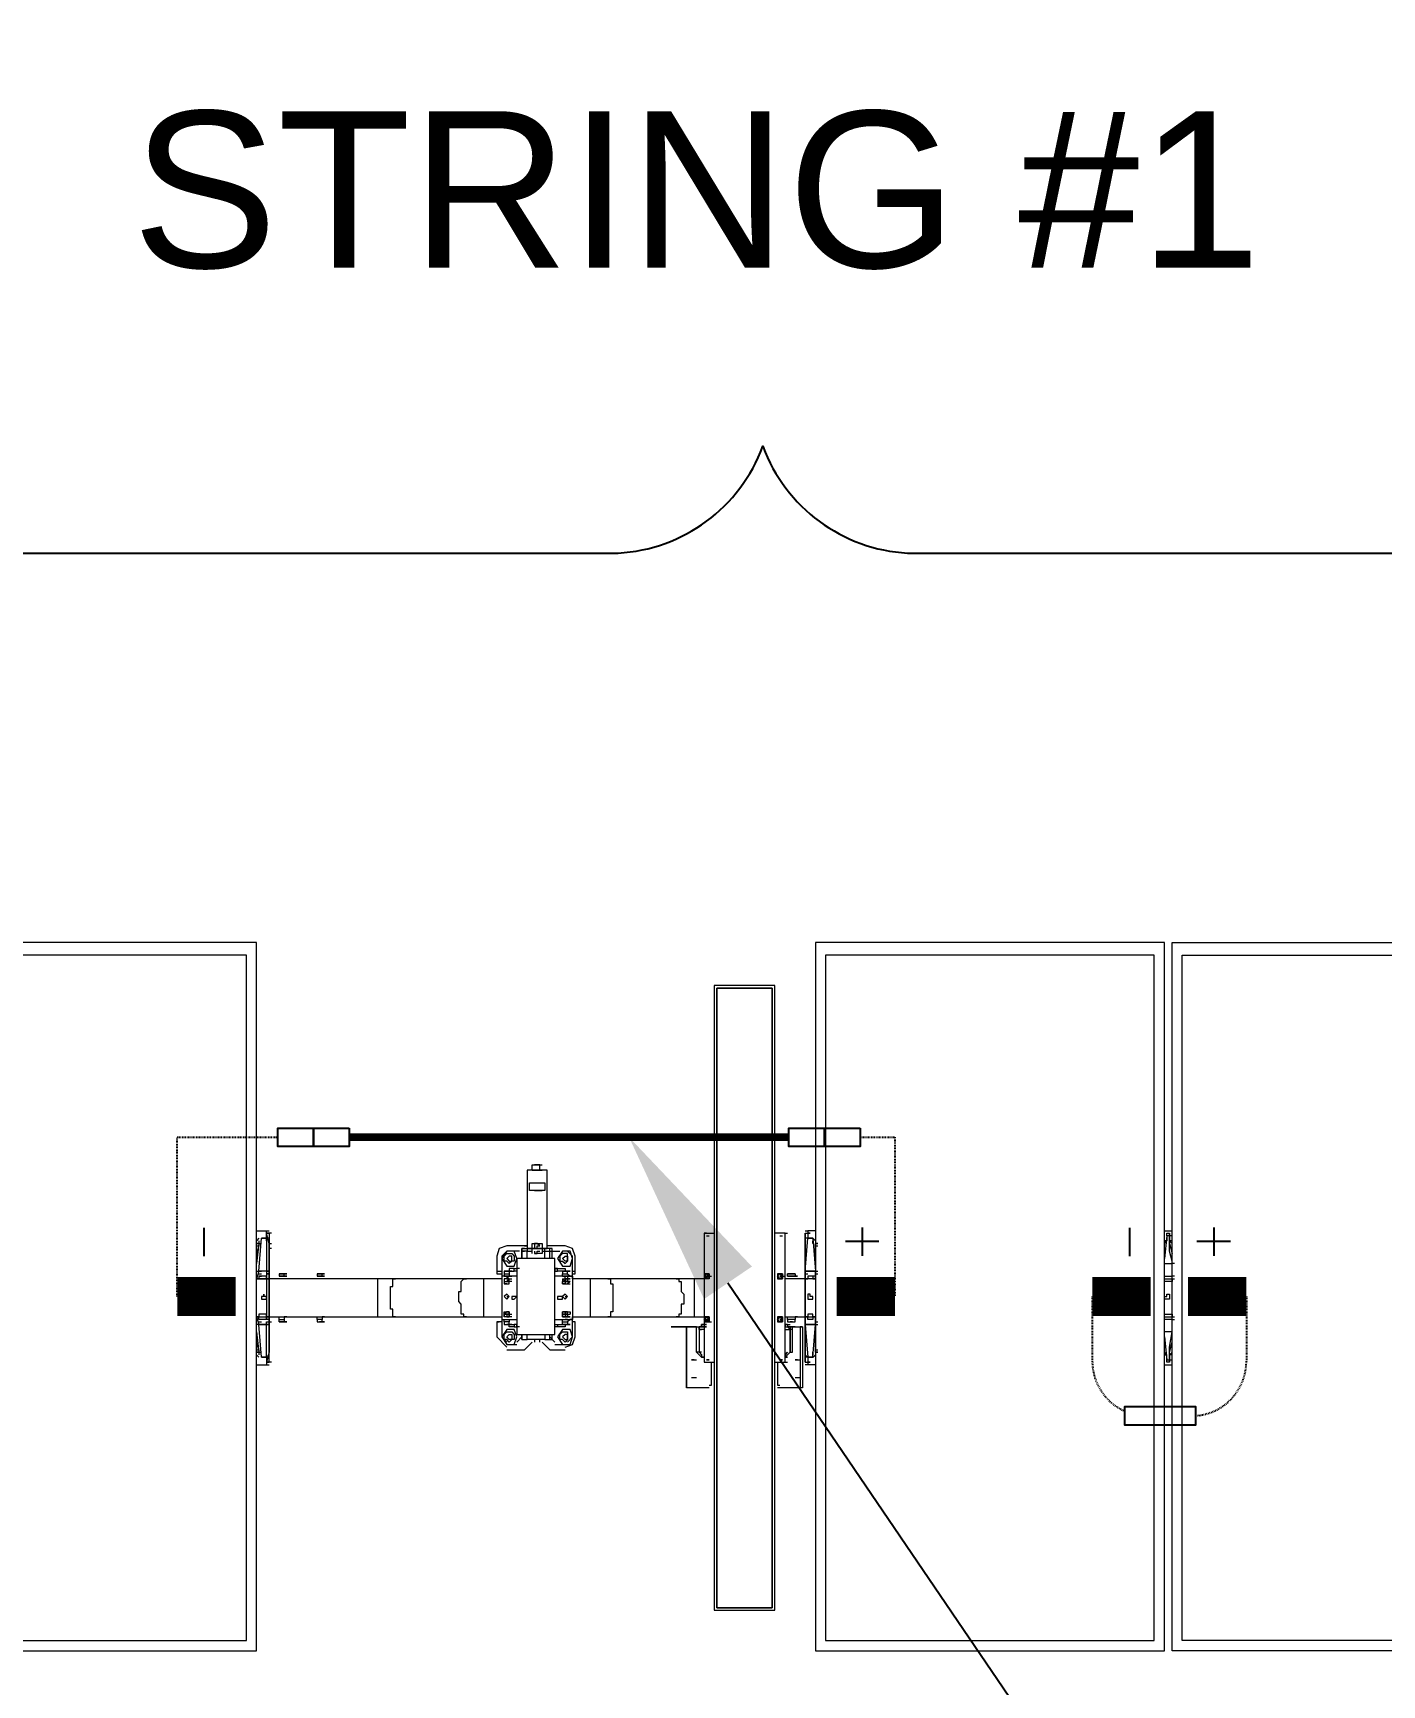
# Model space of a CAD drawing. Header units: feet. Extents: x -9903 to 12307, y -41 to 4121.
# Drawn here: x 1957.5 to 2129.9, y 1352.4 to 1563.6 of the extents above; entities that cross this region are included whole.
import ezdxf
from ezdxf import colors
from ezdxf.entities.mleader import LeaderData, LeaderLine
from ezdxf.math import Vec2, Vec3

# ---------------------------------------------------------------- set-up
doc = ezdxf.new("R2010")
doc.units = ezdxf.units.FT
doc.header["$MEASUREMENT"] = 0
doc.linetypes.add('HIDDEN', pattern=[0.375, 0.25, -0.125])
for name, color, linetype in [('E-HARN-COMP', 8, 'Continuous'), ('E-TRNK-CABL-NEG', 6, 'HIDDEN'), ('E-TRUNK-CABLE-POS', 6, 'HIDDEN'), ('G-ANNO-TEXT', 1, 'Continuous'), ('Polarity-Text', 7, 'Continuous')]:
    doc.layers.add(name, color=color, linetype=linetype)
doc.styles.add('NEI-A', font='arial.ttf')

# ---------------------------------------------------------------- blocks, each defined once
blk = doc.blocks.new('A$Cc93f9aa1')
at = {"lineweight": 5}
for points in [[(9.338, 0), (9.5679, 0), (9.5679, 0.4666), (9.338, 0.4666)], [(9.3446, 0.4583), (9.3446, 0.0067), (9.5613, 0.0067), (9.5613, 0.4583)], [(10.1663, 0), (10.1663, 0.4666), (9.9363, 0.4666), (9.9363, 0)], [(10.1596, 0.4583), (9.9429, 0.4583), (9.9429, 0.0067), (10.1596, 0.0067)], [(10.4012, 0), (10.1713, 0), (10.1713, 0.4666), (10.4012, 0.4666)], [(10.1779, 0.0067), (10.1779, 0.4583), (10.3946, 0.4583), (10.3946, 0.0067)], [(9.8696, 0.4383), (9.8696, 0.0267), (9.9096, 0.0267), (9.9096, 0.4383)], [(9.8713, 0.4366), (9.8713, 0.0283), (9.8713, 0.4366), (9.9079, 0.4366)], [(9.7529, 0.3167), (9.7513, 0.3167)], [(9.7563, 0.3167), (9.7546, 0.3167)], [(9.7563, 0.3167), (9.7546, 0.3167)], [(9.7579, 0.3033), (9.7563, 0.3033), (9.7546, 0.3033), (9.7563, 0.3033), (9.7546, 0.3033), (9.7563, 0.3033), (9.7479, 0.3033), (9.7479, 0.3083), (9.7563, 0.3083), (9.7579, 0.3083)], [(9.7563, 0.3033), (9.7546, 0.3033), (9.7563, 0.3033), (9.7546, 0.3033)], [(9.5746, 0.275), (9.5763, 0.275), (9.5763, 0.2683)], [(10.1679, 0.275), (10.1696, 0.275), (10.1696, 0.2733), (10.1679, 0.2733)], [(9.7379, 0.2633), (9.7329, 0.2633), (9.7296, 0.2583), (9.7329, 0.2533), (9.7379, 0.2533), (9.7396, 0.2583)], [(9.7329, 0.2567), (9.7313, 0.2567), (9.7313, 0.2583), (9.7313, 0.26), (9.7329, 0.2617), (9.7363, 0.2617), (9.7379, 0.26), (9.7379, 0.2583), (9.7379, 0.2567), (9.7363, 0.2567), (9.7363, 0.2583), (9.7363, 0.26), (9.7346, 0.26), (9.7329, 0.2583), (9.7346, 0.2567), (9.7363, 0.2567), (9.7346, 0.255)], [(9.7529, 0.2667), (9.7546, 0.2667), (9.7529, 0.2683), (9.7513, 0.2683), (9.7513, 0.2667), (9.7513, 0.265), (9.7529, 0.265)], [(9.7529, 0.2617), (9.7513, 0.2617)], [(9.7579, 0.265), (9.7563, 0.265)], [(9.7746, 0.2633), (9.7696, 0.2633), (9.7663, 0.2583), (9.7696, 0.2533), (9.7746, 0.2533), (9.7763, 0.2583)], [(9.7696, 0.2567), (9.7713, 0.255), (9.7729, 0.2567), (9.7713, 0.2567), (9.7696, 0.2583), (9.7713, 0.26), (9.7729, 0.26), (9.7729, 0.2583), (9.7729, 0.2567), (9.7729, 0.2583), (9.7729, 0.2617), (9.7713, 0.2617), (9.7696, 0.2617), (9.7679, 0.26), (9.7679, 0.2583), (9.7679, 0.2567)], [(9.9296, 0.2683), (9.9296, 0.265)], [(9.7646, 0.2083), (9.7646, 0.2583), (9.7396, 0.2583), (9.7396, 0.2083)], [(9.7646, 0.25), (9.7663, 0.25), (9.7663, 0.2517), (9.7646, 0.2517)], [(9.5763, 0.2483), (9.5746, 0.2483)], [(9.5846, 0.2467), (9.5829, 0.2467)], [(9.5879, 0.2467), (9.5863, 0.2467)], [(9.6079, 0.2467), (9.6113, 0.2467), (9.6113, 0.2483), (9.6129, 0.2483), (9.6113, 0.2483), (9.6096, 0.2483), (9.6113, 0.2483), (9.6079, 0.2483)], [(9.6096, 0.2467), (9.6079, 0.2467)], [(9.6129, 0.2467), (9.6113, 0.2467)], [(9.7729, 0.2433), (9.7713, 0.2433), (9.7696, 0.245), (9.7713, 0.245), (9.7713, 0.2467), (9.7729, 0.2467), (9.7729, 0.245)], [(9.7729, 0.245), (9.7713, 0.245), (9.7713, 0.2433), (9.7729, 0.2433), (9.7746, 0.2433), (9.7729, 0.2433), (9.7729, 0.245), (9.7746, 0.245)], [(9.8646, 0.2483), (9.8629, 0.2467), (9.8646, 0.245), (9.8663, 0.2467)], [(9.9129, 0.2483), (9.9113, 0.2467), (9.9129, 0.245), (9.9146, 0.2467)], [(9.9146, 0.2467), (9.9129, 0.2467)], [(9.9146, 0.2467), (9.9129, 0.2467)], [(9.9196, 0.2467), (9.9179, 0.2467)], [(9.9246, 0.2467), (9.9229, 0.2467)], [(9.5729, 0.2317), (9.5746, 0.2317), (9.5746, 0.2333), (9.5729, 0.2333), (9.5729, 0.235), (9.5729, 0.2333), (9.5713, 0.2333), (9.5713, 0.2317)], [(9.7329, 0.235), (9.7313, 0.2333), (9.7329, 0.2317), (9.7346, 0.2333)], [(9.7329, 0.235), (9.7313, 0.2333), (9.7329, 0.2317), (9.7346, 0.2333)], [(9.7329, 0.235), (9.7313, 0.2333), (9.7329, 0.2317), (9.7346, 0.2333)], [(9.7329, 0.235), (9.7313, 0.2333), (9.7329, 0.2317), (9.7346, 0.2333)], [(9.7379, 0.2333), (9.7363, 0.2333), (9.7363, 0.2317), (9.7379, 0.2317), (9.7396, 0.2333)], [(9.7696, 0.2333), (9.7663, 0.2333), (9.7663, 0.2317), (9.7696, 0.2317)], [(9.7713, 0.235), (9.7696, 0.2333), (9.7713, 0.2317), (9.7729, 0.2333)], [(9.7713, 0.235), (9.7696, 0.2333), (9.7713, 0.2317), (9.7729, 0.2333)], [(9.7713, 0.235), (9.7696, 0.2333), (9.7713, 0.2317), (9.7729, 0.2333)], [(9.7713, 0.235), (9.7696, 0.2333), (9.7713, 0.2317), (9.7729, 0.2333)], [(9.9329, 0.235), (9.9313, 0.235), (9.9313, 0.2317), (9.9346, 0.2317), (9.9346, 0.2333), (9.9329, 0.2333)], [(10.1679, 0.235), (10.1696, 0.235), (10.1696, 0.2317), (10.1663, 0.2317), (10.1663, 0.2333), (10.1679, 0.2333)], [(9.5763, 0.22), (9.5746, 0.22), (9.5746, 0.2217), (9.5696, 0.2217), (9.5696, 0.22), (9.5746, 0.22)], [(9.7346, 0.2217), (9.7346, 0.2233), (9.7329, 0.2233), (9.7313, 0.2217)], [(9.7729, 0.2217), (9.7729, 0.2233), (9.7713, 0.2233), (9.7713, 0.2217), (9.7696, 0.2217)], [(9.8646, 0.22), (9.8629, 0.2183), (9.8646, 0.2167), (9.8663, 0.2183)], [(9.8663, 0.2183), (9.8646, 0.2183)], [(9.9129, 0.22), (9.9113, 0.2183), (9.9129, 0.2167), (9.9146, 0.2183)], [(9.9146, 0.22), (9.9129, 0.22), (9.9146, 0.22), (9.9146, 0.2183), (9.9146, 0.2167), (9.9129, 0.2167), (9.9146, 0.2167), (9.9146, 0.2183), (9.9129, 0.2183), (9.9146, 0.2183), (9.9129, 0.2183), (9.9146, 0.2183), (9.9129, 0.2183), (9.9146, 0.2183), (9.9129, 0.2183), (9.9146, 0.2183)], [(9.9313, 0.22), (9.9296, 0.22), (9.9313, 0.22), (9.9346, 0.22), (9.9346, 0.2217), (9.9313, 0.2217)], [(9.7379, 0.2117), (9.7329, 0.2117), (9.7296, 0.2067), (9.7329, 0.2017), (9.7379, 0.2017), (9.7396, 0.2067)], [(9.7363, 0.2067), (9.7363, 0.205), (9.7346, 0.2033), (9.7329, 0.205), (9.7313, 0.205), (9.7313, 0.2067), (9.7313, 0.2083), (9.7329, 0.21), (9.7346, 0.21), (9.7363, 0.21), (9.7379, 0.2083), (9.7379, 0.2067), (9.7379, 0.205), (9.7363, 0.205), (9.7346, 0.205), (9.7329, 0.2067), (9.7346, 0.2083), (9.7363, 0.2083)], [(9.7646, 0.215), (9.7663, 0.215), (9.7663, 0.2133), (9.7646, 0.2133)], [(9.7746, 0.2117), (9.7696, 0.2117), (9.7663, 0.2067), (9.7696, 0.2017), (9.7746, 0.2017), (9.7763, 0.2067)], [(9.7729, 0.205), (9.7713, 0.2033), (9.7696, 0.205), (9.7679, 0.205), (9.7679, 0.2067), (9.7679, 0.2083), (9.7696, 0.21), (9.7729, 0.21), (9.7729, 0.2067), (9.7729, 0.2083), (9.7713, 0.2083), (9.7696, 0.2067), (9.7713, 0.205)], [(9.8596, 0.2133), (9.8596, 0.1967), (9.8579, 0.1967), (9.8579, 0.2133)], [(9.8613, 0.2133), (9.8596, 0.2133)], [(9.8613, 0.2133), (9.8596, 0.2133), (9.8613, 0.2133), (9.8596, 0.2133), (9.8613, 0.2133), (9.8629, 0.2133), (9.8646, 0.2133), (9.8629, 0.2133), (9.8613, 0.2133), (9.8629, 0.2133), (9.8613, 0.2133), (9.8629, 0.2133), (9.8646, 0.2133), (9.8629, 0.2133)], [(9.8629, 0.2133), (9.8613, 0.2133), (9.8613, 0.215), (9.8629, 0.215)], [(9.8629, 0.215), (9.8613, 0.215), (9.8629, 0.215), (9.8646, 0.215)], [(9.9196, 0.2133), (9.9179, 0.2133)], [(9.9196, 0.2133), (9.9179, 0.2133)], [(9.9279, 0.2133), (9.9263, 0.2133)], [(9.5746, 0.19), (9.5763, 0.19), (9.5763, 0.1967)], [(9.5763, 0.1967), (9.5763, 0.2)], [(9.7729, 0.2067), (9.7729, 0.205)], [(9.9296, 0.2), (9.9296, 0.1967), (9.9296, 0.19)], [(9.8663, 0.1917), (9.8646, 0.1917)], [(9.9146, 0.1917), (9.9129, 0.1917)], [(9.9329, 0.19), (9.9313, 0.19)], [(9.9079, 0.0283), (9.8713, 0.0283)]]:
    blk.add_lwpolyline(points, close=True, dxfattribs=at)
for points in [[(9.9079, 0.4366), (9.9079, 0.0283), (9.9079, 0.4366)], [(9.7579, 0.2583), (9.7579, 0.2633), (9.7613, 0.2633), (9.7613, 0.265), (9.7596, 0.265), (9.7596, 0.3167), (9.7463, 0.3167), (9.7463, 0.265), (9.7479, 0.265)], [(9.7579, 0.3167), (9.7563, 0.3167), (9.7546, 0.3167), (9.7513, 0.3167), (9.7529, 0.3167), (9.7513, 0.3167), (9.7529, 0.3167), (9.7513, 0.3167), (9.7496, 0.3167), (9.7496, 0.32), (9.7546, 0.32), (9.7513, 0.32), (9.7529, 0.32)], [(9.7496, 0.3167), (9.7563, 0.3167)], [(9.7513, 0.3167), (9.7529, 0.3167)], [(9.7513, 0.3167), (9.7529, 0.3167)], [(9.7513, 0.3167), (9.7529, 0.3167), (9.7513, 0.3167)], [(9.7513, 0.3167), (9.7529, 0.3167)], [(9.7546, 0.3167), (9.7513, 0.3167)], [(9.7529, 0.3167), (9.7546, 0.3167), (9.7546, 0.32), (9.7563, 0.32)], [(9.7546, 0.3167), (9.7529, 0.3167)], [(9.7546, 0.3167), (9.7529, 0.3167)], [(9.7529, 0.3167), (9.7546, 0.3167)], [(9.7546, 0.3167), (9.7563, 0.3167)], [(9.7513, 0.3033), (9.7529, 0.3033), (9.7513, 0.3033)], [(9.7529, 0.3033), (9.7546, 0.3033), (9.7529, 0.3033)], [(9.7546, 0.3033), (9.7563, 0.3033), (9.7546, 0.3033)], [(9.5679, 0.2767), (9.5746, 0.2767)], [(9.5746, 0.27), (9.5746, 0.2717), (9.5746, 0.2767), (9.5763, 0.2767)], [(9.5779, 0.275), (9.5763, 0.275), (9.5746, 0.275), (9.5763, 0.275), (9.5746, 0.275)], [(9.8646, 0.275), (9.8629, 0.275), (9.8629, 0.19), (9.8646, 0.19)], [(9.8629, 0.275), (9.8696, 0.275)], [(9.8646, 0.2733), (9.8663, 0.2733)], [(9.9096, 0.19), (9.9163, 0.19), (9.9163, 0.275), (9.9096, 0.275)], [(9.9129, 0.2733), (9.9146, 0.2733)], [(9.9163, 0.275), (9.9179, 0.275)], [(9.9296, 0.2767), (9.9313, 0.2767), (9.9313, 0.2717), (9.9296, 0.2717)], [(9.9296, 0.2683), (9.9296, 0.275), (9.9296, 0.2683)], [(9.9296, 0.275), (9.9313, 0.275), (9.9329, 0.275), (9.9313, 0.275)], [(9.9363, 0.2767), (9.9313, 0.2767)], [(10.1663, 0.2767), (10.1713, 0.2767)], [(10.1679, 0.2733), (10.1679, 0.27)], [(10.1729, 0.255), (10.1713, 0.255), (10.1713, 0.2567), (10.1696, 0.2633), (10.1696, 0.2733), (10.1696, 0.27), (10.1713, 0.2683)], [(9.5763, 0.25), (9.5746, 0.25), (9.5696, 0.25), (9.5713, 0.2717), (9.5746, 0.2717), (9.5713, 0.2717), (9.5729, 0.2717)], [(9.5763, 0.2717), (9.5746, 0.2717), (9.5746, 0.25), (9.5763, 0.25), (9.5746, 0.25), (9.5746, 0.2483), (9.5746, 0.245), (9.5763, 0.245), (9.5746, 0.245), (9.5746, 0.22), (9.5746, 0.2183), (9.5696, 0.2183), (9.5696, 0.22), (9.5713, 0.22)], [(9.5696, 0.27), (9.5696, 0.2683), (9.5696, 0.2667)], [(9.5696, 0.2683), (9.5713, 0.2683)], [(9.7329, 0.2633), (9.7296, 0.26), (9.7296, 0.245), (9.7179, 0.245), (9.7063, 0.245), (9.6596, 0.245), (9.6479, 0.245), (9.6113, 0.245), (9.6079, 0.245), (9.5863, 0.245), (9.5829, 0.245), (9.5763, 0.245), (9.5746, 0.245), (9.5696, 0.245), (9.5746, 0.245), (9.5763, 0.245), (9.5746, 0.245), (9.5746, 0.2467), (9.5696, 0.2467), (9.5696, 0.245), (9.5713, 0.245)], [(9.5779, 0.265), (9.5763, 0.265), (9.5763, 0.2683), (9.5779, 0.2683)], [(9.5763, 0.2683), (9.5763, 0.265)], [(9.5763, 0.2483), (9.5763, 0.265), (9.5763, 0.2483)], [(9.7446, 0.2667), (9.7463, 0.2667), (9.7329, 0.2667), (9.7279, 0.265), (9.7263, 0.26), (9.7263, 0.25), (9.7263, 0.2483), (9.7296, 0.2483)], [(9.7413, 0.2633), (9.7396, 0.2633), (9.7363, 0.2633)], [(9.7463, 0.2583), (9.7463, 0.2633), (9.7429, 0.2633), (9.7429, 0.265), (9.7429, 0.2633), (9.7429, 0.2583)], [(9.7446, 0.265), (9.7429, 0.265), (9.7463, 0.265), (9.7463, 0.2633), (9.7496, 0.2633)], [(9.7429, 0.2633), (9.7446, 0.2633)], [(9.7463, 0.265), (9.7496, 0.265), (9.7463, 0.265)], [(9.7496, 0.2617), (9.7496, 0.265), (9.7496, 0.2683), (9.7563, 0.2683), (9.7563, 0.265), (9.7496, 0.265), (9.7563, 0.265), (9.7563, 0.2617), (9.7546, 0.2617), (9.7529, 0.2617), (9.7529, 0.2633), (9.7546, 0.2633)], [(9.7496, 0.265), (9.7513, 0.265)], [(9.7513, 0.2633), (9.7513, 0.2617)], [(9.7529, 0.2667), (9.7546, 0.2667)], [(9.7596, 0.265), (9.7563, 0.265), (9.7596, 0.265)], [(9.7563, 0.2633), (9.7579, 0.2633), (9.7579, 0.265)], [(9.7763, 0.2483), (9.7779, 0.2483), (9.7779, 0.25), (9.7779, 0.26), (9.7763, 0.265), (9.7713, 0.2667), (9.7613, 0.2667), (9.7596, 0.2667)], [(9.7629, 0.2583), (9.7629, 0.2633), (9.7629, 0.265), (9.7613, 0.265)], [(9.7613, 0.2633), (9.7629, 0.2633), (9.7646, 0.2633), (9.7679, 0.2633)], [(9.8663, 0.2483), (9.8663, 0.2467), (9.8646, 0.2467), (9.8663, 0.2467), (9.8646, 0.2467), (9.8663, 0.2467), (9.8663, 0.245), (9.8646, 0.245), (9.8629, 0.245), (9.8563, 0.245), (9.8446, 0.245), (9.7996, 0.245), (9.7763, 0.245), (9.7763, 0.26), (9.7729, 0.2633)], [(9.9346, 0.2717), (9.9363, 0.25), (9.9296, 0.25), (9.9313, 0.2717), (9.9296, 0.2717), (9.9296, 0.27)], [(9.9296, 0.2483), (9.9296, 0.265), (9.9296, 0.2483)], [(9.9346, 0.2717), (9.9313, 0.2717), (9.9346, 0.2717)], [(9.9346, 0.2683), (9.9346, 0.27)], [(9.9363, 0.2667), (9.9363, 0.2683), (9.9379, 0.2683)], [(9.7379, 0.2517), (9.7346, 0.2517), (9.7346, 0.25), (9.7379, 0.25)], [(9.7413, 0.2517), (9.7396, 0.2517), (9.7396, 0.25), (9.7379, 0.25), (9.7379, 0.2517), (9.7396, 0.2517)], [(9.7646, 0.2517), (9.7663, 0.2517), (9.7713, 0.2517), (9.7713, 0.25), (9.7663, 0.25)], [(10.1729, 0.2467), (10.1713, 0.2467), (10.1713, 0.255)], [(9.5746, 0.25), (9.5696, 0.25), (9.5713, 0.25)], [(9.5696, 0.2467), (9.5713, 0.2467)], [(9.5763, 0.2483), (9.5763, 0.2467), (9.5763, 0.2483)], [(9.5763, 0.2183), (9.5763, 0.2467), (9.5763, 0.2183)], [(9.5829, 0.2483), (9.5829, 0.2467), (9.5863, 0.2467), (9.5863, 0.2483), (9.5879, 0.2483), (9.5863, 0.2483), (9.5846, 0.2483), (9.5863, 0.2483), (9.5829, 0.2483), (9.5846, 0.2483)], [(9.5863, 0.2483), (9.5879, 0.2483)], [(9.6079, 0.2483), (9.6096, 0.2483)], [(9.6113, 0.2483), (9.6129, 0.2483)], [(9.7396, 0.2467), (9.7346, 0.2467), (9.7313, 0.2467), (9.7296, 0.2467), (9.7296, 0.2183), (9.7313, 0.2183), (9.7346, 0.2183), (9.7396, 0.2183)], [(9.7313, 0.25), (9.7346, 0.25), (9.7329, 0.25), (9.7346, 0.25), (9.7363, 0.25), (9.7346, 0.25), (9.7346, 0.2483), (9.7346, 0.2467), (9.7363, 0.2467)], [(9.7329, 0.25), (9.7313, 0.25), (9.7313, 0.2483), (9.7313, 0.2467), (9.7329, 0.2467)], [(9.7313, 0.2483), (9.7346, 0.2483)], [(9.7329, 0.2417), (9.7346, 0.2417), (9.7346, 0.2433), (9.7329, 0.2433), (9.7346, 0.2433), (9.7346, 0.245), (9.7329, 0.2467), (9.7329, 0.245), (9.7313, 0.245), (9.7313, 0.2433), (9.7346, 0.2433), (9.7346, 0.245), (9.7329, 0.245), (9.7346, 0.245)], [(9.7346, 0.2467), (9.7313, 0.2467)], [(9.7313, 0.245), (9.7313, 0.2433), (9.7329, 0.2433), (9.7346, 0.245), (9.7329, 0.245)], [(9.7313, 0.2433), (9.7313, 0.2417), (9.7346, 0.2417), (9.7346, 0.2433)], [(9.7329, 0.245), (9.7346, 0.245), (9.7329, 0.245)], [(9.7363, 0.2433), (9.7346, 0.2433), (9.7346, 0.245), (9.7363, 0.245)], [(9.7729, 0.2467), (9.7713, 0.2467), (9.7696, 0.2467), (9.7696, 0.2483), (9.7729, 0.2483), (9.7746, 0.2467), (9.7763, 0.2467), (9.7746, 0.2467), (9.7696, 0.2467), (9.7646, 0.2467)], [(9.7729, 0.2483), (9.7729, 0.25), (9.7746, 0.25), (9.7729, 0.25), (9.7713, 0.25), (9.7696, 0.25), (9.7696, 0.2483)], [(9.7696, 0.25), (9.7729, 0.25), (9.7713, 0.25)], [(9.7729, 0.2433), (9.7713, 0.2433), (9.7696, 0.245), (9.7696, 0.2433), (9.7713, 0.2433)], [(9.7696, 0.2417), (9.7713, 0.2417), (9.7696, 0.2417), (9.7696, 0.2433), (9.7713, 0.2433), (9.7713, 0.2417), (9.7729, 0.2417), (9.7746, 0.2417)], [(9.7713, 0.245), (9.7729, 0.245), (9.7713, 0.245)], [(9.7729, 0.245), (9.7746, 0.245)], [(9.7746, 0.2433), (9.7729, 0.2417)], [(9.7763, 0.2467), (9.7763, 0.2183)], [(9.8663, 0.2467), (9.8663, 0.245), (9.8646, 0.245), (9.8646, 0.2467), (9.8663, 0.2467), (9.8646, 0.2467), (9.8629, 0.2467), (9.8646, 0.2483), (9.8629, 0.2483), (9.8629, 0.2467), (9.8629, 0.245)], [(9.8629, 0.2483), (9.8629, 0.2483)], [(9.8629, 0.2467), (9.8629, 0.2467)], [(9.8629, 0.245), (9.8629, 0.245)], [(9.8646, 0.2483), (9.8663, 0.2483), (9.8646, 0.2483), (9.8663, 0.2483), (9.8663, 0.2467), (9.8646, 0.2467), (9.8663, 0.2467), (9.8679, 0.2467)], [(9.8646, 0.2483), (9.8646, 0.2483)], [(9.8646, 0.245), (9.8646, 0.245)], [(9.8663, 0.2483), (9.8663, 0.2483)], [(9.8663, 0.2467), (9.8663, 0.2467)], [(9.8663, 0.245), (9.8663, 0.245)], [(9.9129, 0.2483), (9.9113, 0.2467)], [(9.9113, 0.2483), (9.9113, 0.2467)], [(9.9113, 0.2483), (9.9113, 0.2483)], [(9.9129, 0.2483), (9.9113, 0.2483)], [(9.9129, 0.245), (9.9113, 0.2467)], [(9.9113, 0.2467), (9.9113, 0.245)], [(9.9113, 0.2467), (9.9113, 0.2467)], [(9.9113, 0.245), (9.9129, 0.245)], [(9.9113, 0.245), (9.9113, 0.245)], [(9.9129, 0.2483), (9.9146, 0.2483)], [(9.9129, 0.2483), (9.9146, 0.2483)], [(9.9129, 0.2483), (9.9146, 0.2483), (9.9146, 0.2467)], [(9.9129, 0.2483), (9.9129, 0.2483)], [(9.9146, 0.2483), (9.9129, 0.2483)], [(9.9129, 0.2467), (9.9146, 0.2467)], [(9.9129, 0.2467), (9.9146, 0.2467)], [(9.9146, 0.2467), (9.9146, 0.245), (9.9129, 0.245)], [(9.9129, 0.2467), (9.9146, 0.2467)], [(9.9129, 0.2467), (9.9146, 0.2467)], [(9.9129, 0.245), (9.9146, 0.245)], [(9.9129, 0.245), (9.9129, 0.245)], [(9.9146, 0.2483), (9.9146, 0.2483)], [(9.9146, 0.2467), (9.9146, 0.2483)], [(9.9146, 0.2467), (9.9163, 0.2467)], [(9.9146, 0.2467), (9.9146, 0.2467)], [(9.9146, 0.245), (9.9146, 0.2467)], [(9.9146, 0.245), (9.9146, 0.245)], [(9.9363, 0.245), (9.9346, 0.245), (9.9296, 0.245), (9.9229, 0.245), (9.9179, 0.245), (9.9163, 0.245)], [(9.9163, 0.22), (9.9179, 0.22), (9.9229, 0.22), (9.9296, 0.22), (9.9296, 0.245), (9.9313, 0.245), (9.9296, 0.245)], [(9.9229, 0.2483), (9.9213, 0.2483), (9.9229, 0.2483), (9.9229, 0.2467), (9.9179, 0.2467), (9.9179, 0.2483), (9.9196, 0.2483), (9.9213, 0.2483)], [(9.9179, 0.2483), (9.9213, 0.2483), (9.9196, 0.2483)], [(9.9296, 0.2483), (9.9296, 0.25), (9.9313, 0.25)], [(9.9296, 0.25), (9.9363, 0.25), (9.9379, 0.25)], [(9.9346, 0.2467), (9.9346, 0.245), (9.9313, 0.245), (9.9296, 0.245), (9.9296, 0.2483), (9.9313, 0.2483)], [(9.9296, 0.2483), (9.9296, 0.2467), (9.9296, 0.2483)], [(9.9296, 0.2467), (9.9296, 0.2183), (9.9296, 0.2467)], [(9.9363, 0.2467), (9.9346, 0.2467), (9.9313, 0.2467), (9.9313, 0.245)], [(10.1663, 0.2467), (10.1713, 0.2467)], [(10.1663, 0.245), (10.1713, 0.245), (10.1729, 0.245)], [(10.1713, 0.245), (10.1713, 0.2433), (10.1663, 0.2433)], [(9.7329, 0.2333), (9.7346, 0.2333)], [(9.7713, 0.2333), (9.7729, 0.2333)], [(9.5763, 0.2183), (9.5746, 0.2183), (9.5746, 0.22), (9.5763, 0.22), (9.5829, 0.22), (9.5863, 0.22), (9.6079, 0.22), (9.6113, 0.22), (9.6479, 0.22), (9.6596, 0.22), (9.7063, 0.22), (9.7296, 0.22), (9.7296, 0.2067), (9.7329, 0.2033)], [(9.5746, 0.2183), (9.5746, 0.2183)], [(9.5763, 0.2183), (9.5763, 0.2167), (9.5763, 0.2183)], [(9.5879, 0.22), (9.5863, 0.22), (9.5863, 0.2183), (9.5863, 0.2167), (9.5879, 0.2167), (9.5863, 0.2167), (9.5846, 0.2167), (9.5829, 0.2167), (9.5829, 0.2183), (9.5829, 0.22), (9.5846, 0.22)], [(9.5829, 0.2183), (9.5863, 0.2183)], [(9.6129, 0.22), (9.6113, 0.22), (9.6113, 0.2183), (9.6079, 0.2183), (9.6079, 0.22), (9.6096, 0.22)], [(9.6079, 0.2183), (9.6079, 0.2167), (9.6096, 0.2167), (9.6113, 0.2167), (9.6129, 0.2167), (9.6113, 0.2167), (9.6113, 0.2183)], [(9.7313, 0.2233), (9.7346, 0.2233)], [(9.7329, 0.2217), (9.7313, 0.2217), (9.7313, 0.22)], [(9.7346, 0.2183), (9.7346, 0.2167), (9.7313, 0.2167), (9.7313, 0.2183), (9.7329, 0.2183), (9.7346, 0.2183), (9.7363, 0.2183)], [(9.7313, 0.2183), (9.7329, 0.2183)], [(9.7363, 0.22), (9.7346, 0.22), (9.7346, 0.2217), (9.7329, 0.2217), (9.7329, 0.22), (9.7346, 0.22), (9.7346, 0.2217), (9.7363, 0.2217)], [(9.7329, 0.22), (9.7346, 0.22), (9.7329, 0.22)], [(9.7329, 0.22), (9.7346, 0.22), (9.7329, 0.22)], [(9.7646, 0.2183), (9.7696, 0.2183), (9.7746, 0.2183), (9.7763, 0.2183), (9.7746, 0.2183), (9.7729, 0.2167), (9.7729, 0.215), (9.7746, 0.215), (9.7729, 0.215), (9.7713, 0.215), (9.7696, 0.215), (9.7696, 0.2167), (9.7696, 0.2183), (9.7713, 0.2183), (9.7729, 0.2183), (9.7713, 0.2183)], [(9.7729, 0.2233), (9.7696, 0.2233)], [(9.7713, 0.2217), (9.7696, 0.2217), (9.7696, 0.22), (9.7729, 0.22), (9.7746, 0.22), (9.7729, 0.22), (9.7729, 0.2217), (9.7713, 0.2217), (9.7713, 0.22), (9.7729, 0.22), (9.7729, 0.2217), (9.7746, 0.2217)], [(9.7713, 0.22), (9.7729, 0.22), (9.7713, 0.22)], [(9.7729, 0.2033), (9.7763, 0.2067), (9.7763, 0.22), (9.7879, 0.22), (9.7996, 0.22), (9.8446, 0.22), (9.8563, 0.22), (9.8629, 0.22), (9.8629, 0.2183), (9.8629, 0.2167), (9.8646, 0.2167), (9.8663, 0.2167), (9.8679, 0.2167)], [(9.8629, 0.22), (9.8629, 0.22)], [(9.8646, 0.22), (9.8629, 0.22)], [(9.8663, 0.2167), (9.8663, 0.2183), (9.8646, 0.2183), (9.8663, 0.2183), (9.8646, 0.2183), (9.8663, 0.2183), (9.8646, 0.2183), (9.8663, 0.2183), (9.8663, 0.2167), (9.8646, 0.2167), (9.8646, 0.2183), (9.8629, 0.2183), (9.8646, 0.22), (9.8663, 0.22), (9.8646, 0.22), (9.8663, 0.22), (9.8663, 0.2183), (9.8663, 0.22)], [(9.8629, 0.2183), (9.8629, 0.2183)], [(9.8646, 0.22), (9.8646, 0.22)], [(9.8663, 0.22), (9.8663, 0.22)], [(9.8663, 0.2183), (9.8663, 0.2183)], [(9.9146, 0.2167), (9.9129, 0.2167), (9.9113, 0.2183), (9.9129, 0.22), (9.9113, 0.22), (9.9113, 0.2183), (9.9113, 0.2167), (9.9129, 0.2167)], [(9.9113, 0.22), (9.9113, 0.22)], [(9.9113, 0.2183), (9.9113, 0.2183)], [(9.9129, 0.22), (9.9129, 0.22)], [(9.9146, 0.22), (9.9146, 0.22)], [(9.9146, 0.2183), (9.9146, 0.2183)], [(9.9246, 0.22), (9.9229, 0.22), (9.9229, 0.2183), (9.9179, 0.2183), (9.9179, 0.22), (9.9196, 0.22)], [(9.9179, 0.2183), (9.9179, 0.2167), (9.9196, 0.2167), (9.9213, 0.2167), (9.9229, 0.2167)], [(9.9213, 0.2167), (9.9229, 0.2167), (9.9229, 0.2183)], [(9.9296, 0.22), (9.9313, 0.22), (9.9296, 0.22), (9.9296, 0.2183)], [(9.9296, 0.2167), (9.9296, 0.2183), (9.9296, 0.2167)], [(9.9363, 0.22), (9.9346, 0.22), (9.9346, 0.2183), (9.9313, 0.2183), (9.9313, 0.22), (9.9329, 0.22)], [(9.9313, 0.2183), (9.9313, 0.2183)], [(10.1663, 0.2217), (10.1713, 0.2217), (10.1713, 0.22)], [(10.1663, 0.22), (10.1713, 0.22), (10.1729, 0.22)], [(10.1713, 0.2183), (10.1663, 0.2183)], [(10.1679, 0.1917), (10.1696, 0.1917), (10.1696, 0.2), (10.1713, 0.21), (10.1713, 0.2183), (10.1729, 0.2183)], [(9.5713, 0.1933), (9.5696, 0.215), (9.5746, 0.215), (9.5763, 0.215)], [(9.5746, 0.215), (9.5696, 0.215), (9.5713, 0.215)], [(9.5746, 0.1933), (9.5713, 0.1933), (9.5746, 0.1933), (9.5746, 0.215), (9.5763, 0.215), (9.5746, 0.215), (9.5746, 0.2167), (9.5763, 0.2167), (9.5779, 0.2167)], [(9.5763, 0.2167), (9.5763, 0.2), (9.5763, 0.2167)], [(9.5829, 0.2167), (9.5863, 0.2167), (9.5846, 0.2167)], [(9.6079, 0.2167), (9.6113, 0.2167), (9.6096, 0.2167)], [(9.7296, 0.2167), (9.7263, 0.2167), (9.7263, 0.2067), (9.7329, 0.2)], [(9.7263, 0.2167), (9.7279, 0.2167)], [(9.7313, 0.2167), (9.7313, 0.215), (9.7329, 0.215), (9.7346, 0.215), (9.7363, 0.215), (9.7346, 0.215), (9.7346, 0.2167)], [(9.7313, 0.215), (9.7346, 0.215), (9.7329, 0.215)], [(9.7379, 0.2133), (9.7346, 0.2133), (9.7346, 0.215), (9.7379, 0.215)], [(9.7413, 0.2133), (9.7396, 0.2133), (9.7396, 0.215), (9.7379, 0.215), (9.7379, 0.2133), (9.7396, 0.2133)], [(9.7429, 0.2083), (9.7429, 0.205), (9.7463, 0.205)], [(9.7579, 0.2083), (9.7579, 0.205), (9.7463, 0.205), (9.7463, 0.2083)], [(9.7579, 0.205), (9.7613, 0.205), (9.7629, 0.205), (9.7629, 0.2083)], [(9.7663, 0.215), (9.7713, 0.215), (9.7713, 0.2133), (9.7663, 0.2133), (9.7646, 0.2133)], [(9.7696, 0.2167), (9.7729, 0.2167)], [(9.7696, 0.215), (9.7729, 0.215), (9.7713, 0.215)], [(9.7713, 0.2), (9.7763, 0.2017), (9.7779, 0.2067), (9.7779, 0.2167), (9.7763, 0.2167)], [(9.8413, 0.2133), (9.8429, 0.2133), (9.8413, 0.2133)], [(9.8429, 0.2133), (9.8446, 0.2133)], [(9.8496, 0.2133), (9.8429, 0.2133), (9.8496, 0.2133)], [(9.8496, 0.2133), (9.8513, 0.2133), (9.8496, 0.2133)], [(9.8663, 0.1733), (9.8513, 0.1733), (9.8513, 0.2133), (9.8579, 0.2133), (9.8596, 0.2133), (9.8629, 0.2133), (9.8646, 0.2133)], [(9.8513, 0.2133), (9.8513, 0.1733)], [(9.8513, 0.2133), (9.8529, 0.2133)], [(9.8579, 0.2133), (9.8513, 0.2133)], [(9.8513, 0.2133), (9.8529, 0.2133)], [(9.8579, 0.2133), (9.8596, 0.2133)], [(9.8613, 0.215), (9.8629, 0.215), (9.8613, 0.215), (9.8613, 0.2133), (9.8629, 0.2133), (9.8613, 0.2133), (9.8596, 0.2133), (9.8613, 0.2133), (9.8596, 0.2133)], [(9.8596, 0.2133), (9.8596, 0.2133)], [(9.8596, 0.2133), (9.8596, 0.2133)], [(9.8596, 0.2133), (9.8613, 0.2133), (9.8596, 0.2133)], [(9.8596, 0.2133), (9.8613, 0.2133)], [(9.8596, 0.2133), (9.8613, 0.2133)], [(9.8596, 0.2117), (9.8596, 0.2133)], [(9.8596, 0.2117), (9.8613, 0.2117)], [(9.8596, 0.2117), (9.8596, 0.1967), (9.8613, 0.195), (9.8613, 0.1933)], [(9.8613, 0.2133), (9.8613, 0.2133)], [(9.8613, 0.2133), (9.8613, 0.2133)], [(9.8629, 0.2167), (9.8629, 0.2167)], [(9.8646, 0.2167), (9.8646, 0.2167)], [(9.8663, 0.2167), (9.8663, 0.2167)], [(9.9113, 0.2167), (9.9113, 0.2167)], [(9.9229, 0.2133), (9.9213, 0.2133), (9.9196, 0.2133), (9.9196, 0.2117), (9.9196, 0.1967), (9.9213, 0.1967), (9.9213, 0.2133), (9.9263, 0.2133), (9.9263, 0.1733), (9.9113, 0.1733)], [(9.9129, 0.2167), (9.9129, 0.2167)], [(9.9146, 0.2167), (9.9146, 0.2167)], [(9.9163, 0.215), (9.9163, 0.2133), (9.9179, 0.2133)], [(9.9179, 0.215), (9.9163, 0.215), (9.9179, 0.215)], [(9.9163, 0.215), (9.9179, 0.215)], [(9.9163, 0.2133), (9.9163, 0.2133)], [(9.9163, 0.2133), (9.9179, 0.2133)], [(9.9163, 0.2133), (9.9179, 0.2133)], [(9.9163, 0.2133), (9.9179, 0.2133)], [(9.9163, 0.2133), (9.9179, 0.2133)], [(9.9163, 0.2133), (9.9179, 0.2133), (9.9196, 0.2133)], [(9.9163, 0.2133), (9.9179, 0.2133), (9.9196, 0.2133)], [(9.9163, 0.2133), (9.9179, 0.2133)], [(9.9163, 0.2133), (9.9179, 0.2133), (9.9196, 0.2133)], [(9.9163, 0.2133), (9.9196, 0.2133)], [(9.9179, 0.1933), (9.9163, 0.1933), (9.9196, 0.1967), (9.9196, 0.2117)], [(9.9179, 0.2167), (9.9213, 0.2167), (9.9196, 0.2167)], [(9.9179, 0.215), (9.9179, 0.2133)], [(9.9179, 0.215), (9.9196, 0.215)], [(9.9179, 0.2133), (9.9196, 0.2133)], [(9.9179, 0.2133), (9.9196, 0.2133)], [(9.9179, 0.2133), (9.9196, 0.2133)], [(9.9213, 0.2117), (9.9196, 0.2117), (9.9179, 0.2133), (9.9196, 0.2133), (9.9179, 0.2133), (9.9196, 0.2133), (9.9213, 0.2133), (9.9229, 0.2133), (9.9213, 0.2133), (9.9279, 0.2133), (9.9279, 0.1733), (9.9263, 0.1733)], [(9.9196, 0.2133), (9.9213, 0.2133)], [(9.9296, 0.2167), (9.9296, 0.2), (9.9296, 0.2167)], [(9.9296, 0.2167), (9.9296, 0.215), (9.9313, 0.215)], [(9.9346, 0.1933), (9.9363, 0.215), (9.9296, 0.215), (9.9313, 0.1933), (9.9296, 0.1933)], [(9.9296, 0.215), (9.9363, 0.215), (9.9379, 0.215)], [(9.5696, 0.1983), (9.5696, 0.1967), (9.5713, 0.1967)], [(9.5696, 0.1967), (9.5696, 0.195)], [(9.7329, 0.1983), (9.7446, 0.1983), (9.7496, 0.2033)], [(9.7329, 0.2017), (9.7346, 0.2017)], [(9.7363, 0.2017), (9.7396, 0.2017)], [(9.7396, 0.2033), (9.7429, 0.2067)], [(9.7429, 0.205), (9.7446, 0.205)], [(9.7513, 0.205), (9.7513, 0.2033)], [(9.7546, 0.2033), (9.7546, 0.205)], [(9.7563, 0.2033), (9.7613, 0.1983), (9.7713, 0.1983)], [(9.7613, 0.2067), (9.7646, 0.2033)], [(9.7646, 0.2017), (9.7696, 0.2017)], [(9.7713, 0.2017), (9.7729, 0.2017)], [(9.8579, 0.1967), (9.8613, 0.1933), (9.8629, 0.1933)], [(9.8613, 0.1967), (9.8596, 0.1967), (9.8613, 0.195)], [(9.9163, 0.195), (9.9179, 0.1967), (9.9163, 0.195), (9.9163, 0.1933)], [(9.9346, 0.195), (9.9346, 0.1967)], [(9.9379, 0.1967), (9.9363, 0.1967), (9.9363, 0.1983)], [(10.1713, 0.1967), (10.1696, 0.195), (10.1696, 0.19), (10.1679, 0.19), (10.1679, 0.1917), (10.1679, 0.195)], [(9.5679, 0.1883), (9.5746, 0.1883)], [(9.5746, 0.195), (9.5746, 0.1933), (9.5746, 0.1883), (9.5763, 0.1883)], [(9.5779, 0.19), (9.5763, 0.19), (9.5746, 0.19), (9.5763, 0.19), (9.5746, 0.19)], [(9.8563, 0.1917), (9.8546, 0.1917), (9.8563, 0.1917), (9.8579, 0.1917)], [(9.8629, 0.19), (9.8696, 0.19)], [(9.8663, 0.175), (9.8679, 0.175), (9.8679, 0.19)], [(9.9113, 0.19), (9.9113, 0.175), (9.9129, 0.175)], [(9.9163, 0.19), (9.9179, 0.19)], [(9.9246, 0.1917), (9.9229, 0.1917), (9.9246, 0.1917), (9.9263, 0.1917)], [(9.9296, 0.195), (9.9313, 0.1933), (9.9313, 0.1883), (9.9296, 0.1883)], [(9.9296, 0.19), (9.9313, 0.19)], [(9.9313, 0.1933), (9.9346, 0.1933), (9.9313, 0.1933)], [(9.9363, 0.1883), (9.9313, 0.1883)], [(10.1663, 0.1883), (10.1713, 0.1883)], [(9.8546, 0.18), (9.8563, 0.18), (9.8579, 0.18)], [(9.9229, 0.18), (9.9246, 0.18), (9.9263, 0.18)]]:
    blk.add_lwpolyline(points, dxfattribs=at)
at = {"color": 8, "lineweight": 5, "true_color": 0x808080}
for points in [[(9.8629, 0.275), (9.8629, 0.2483)], [(9.9163, 0.2483), (9.9163, 0.275)], [(10.1663, 0.2767), (10.1713, 0.2767)], [(10.1679, 0.2733), (10.1663, 0.2583)], [(10.1679, 0.2733), (10.1679, 0.2733)], [(10.1713, 0.2733), (10.1696, 0.2733), (10.1696, 0.275)], [(9.5696, 0.2717), (9.5679, 0.27)], [(9.5696, 0.2683), (9.5679, 0.255)], [(9.5679, 0.2667), (9.5696, 0.2667), (9.5679, 0.2617)], [(9.7429, 0.2583), (9.7429, 0.2633)], [(9.7613, 0.2583), (9.7613, 0.2633)], [(9.9363, 0.27), (9.9346, 0.2717)], [(9.9363, 0.255), (9.9363, 0.2683)], [(9.9363, 0.2617), (9.9363, 0.2667), (9.9379, 0.2667)], [(10.1663, 0.2683), (10.1679, 0.27)], [(10.1713, 0.27), (10.1696, 0.27), (10.1696, 0.2683), (10.1713, 0.2617)], [(10.1713, 0.2667), (10.1713, 0.2683)], [(10.1663, 0.255), (10.1713, 0.255)], [(9.5679, 0.25), (9.5696, 0.25), (9.5679, 0.245), (9.5696, 0.245), (9.5679, 0.245)], [(9.5696, 0.2483), (9.5713, 0.2483)], [(9.5863, 0.2483), (9.5829, 0.2483)], [(9.5863, 0.2467), (9.5829, 0.2467)], [(9.6113, 0.2483), (9.6079, 0.2483)], [(9.6113, 0.2467), (9.6079, 0.2467)], [(9.6479, 0.22), (9.6479, 0.245)], [(9.6596, 0.22), (9.6579, 0.22), (9.6579, 0.225), (9.6563, 0.225), (9.6563, 0.2267), (9.6563, 0.2283), (9.6563, 0.23), (9.6563, 0.2317), (9.6563, 0.2333), (9.6563, 0.235), (9.6563, 0.2367), (9.6563, 0.2383), (9.6563, 0.24), (9.6579, 0.24), (9.6579, 0.2417), (9.6579, 0.2433), (9.6579, 0.245), (9.6596, 0.245)], [(9.7063, 0.22), (9.7046, 0.22), (9.7046, 0.2217), (9.7029, 0.2217), (9.7029, 0.2233), (9.7029, 0.225), (9.7029, 0.2267), (9.7029, 0.2283), (9.7013, 0.23), (9.7013, 0.2317), (9.7013, 0.2333), (9.7013, 0.235), (9.7013, 0.2367), (9.7029, 0.2367), (9.7029, 0.2383), (9.7029, 0.24), (9.7029, 0.2417), (9.7029, 0.2433), (9.7046, 0.245), (9.7063, 0.245)], [(9.7179, 0.22), (9.7179, 0.245)], [(9.7263, 0.25), (9.7296, 0.25)], [(9.7313, 0.25), (9.7346, 0.25)], [(9.7313, 0.2467), (9.7346, 0.2467)], [(9.7329, 0.2417), (9.7313, 0.2417)], [(9.7329, 0.2433), (9.7329, 0.2433)], [(9.7696, 0.25), (9.7729, 0.25)], [(9.7696, 0.2467), (9.7746, 0.2467)], [(9.7713, 0.2433), (9.7713, 0.2433)], [(9.7763, 0.25), (9.7779, 0.25)], [(9.7879, 0.245), (9.7879, 0.22)], [(9.7996, 0.245), (9.8013, 0.245), (9.8013, 0.2417), (9.8029, 0.2417), (9.8029, 0.24), (9.8029, 0.2383), (9.8029, 0.2367), (9.8029, 0.235), (9.8029, 0.2333), (9.8029, 0.2317), (9.8029, 0.23), (9.8029, 0.2283), (9.8029, 0.2267), (9.8029, 0.225), (9.8029, 0.2233), (9.8013, 0.2233), (9.8013, 0.2217), (9.8013, 0.22), (9.7996, 0.22)], [(9.8446, 0.245), (9.8463, 0.245), (9.8463, 0.2433), (9.8479, 0.2433), (9.8479, 0.2417), (9.8479, 0.24), (9.8479, 0.2383), (9.8479, 0.2367), (9.8496, 0.235), (9.8496, 0.2333), (9.8496, 0.2317), (9.8496, 0.23), (9.8496, 0.2283), (9.8479, 0.2283), (9.8479, 0.2267), (9.8479, 0.225), (9.8479, 0.2233), (9.8479, 0.2217), (9.8463, 0.2217), (9.8463, 0.22), (9.8446, 0.22)], [(9.8563, 0.245), (9.8563, 0.22)], [(9.8629, 0.2467), (9.8629, 0.22)], [(9.9163, 0.22), (9.9163, 0.2467)], [(9.9229, 0.2483), (9.9179, 0.2483)], [(9.9179, 0.2467), (9.9229, 0.2467)], [(9.9363, 0.245), (9.9346, 0.245), (9.9363, 0.245), (9.9363, 0.25)], [(9.9363, 0.2483), (9.9379, 0.2483)], [(9.5679, 0.22), (9.5696, 0.22), (9.5679, 0.22), (9.5696, 0.215), (9.5679, 0.215)], [(9.5829, 0.22), (9.5863, 0.22)], [(9.6079, 0.22), (9.6113, 0.22)], [(9.7313, 0.22), (9.7313, 0.2217), (9.7346, 0.2217), (9.7346, 0.22)], [(9.7313, 0.2183), (9.7346, 0.2183)], [(9.7696, 0.22), (9.7696, 0.2217), (9.7729, 0.2217), (9.7729, 0.22), (9.7713, 0.22), (9.7696, 0.22), (9.7696, 0.2217), (9.7696, 0.2233), (9.7746, 0.2233), (9.7746, 0.2217)], [(9.7696, 0.2183), (9.7746, 0.2183)], [(9.7729, 0.2217), (9.7729, 0.22)], [(9.8629, 0.2183), (9.8629, 0.19)], [(9.9163, 0.19), (9.9163, 0.2183)], [(9.9179, 0.22), (9.9229, 0.22)], [(9.9363, 0.215), (9.9363, 0.22), (9.9346, 0.22), (9.9363, 0.22)], [(9.5679, 0.21), (9.5696, 0.1967)], [(9.5696, 0.2167), (9.5713, 0.2167)], [(9.5829, 0.2167), (9.5863, 0.2167)], [(9.6079, 0.2167), (9.6113, 0.2167)], [(9.7296, 0.2167), (9.7263, 0.2167)], [(9.7313, 0.215), (9.7346, 0.215)], [(9.7429, 0.205), (9.7429, 0.2083)], [(9.7613, 0.205), (9.7613, 0.2083)], [(9.7696, 0.215), (9.7729, 0.215)], [(9.7779, 0.2167), (9.7763, 0.2167)], [(9.8629, 0.2117), (9.8596, 0.2117)], [(9.9163, 0.2117), (9.9196, 0.2117)], [(9.9179, 0.2167), (9.9229, 0.2167)], [(9.9363, 0.2167), (9.9379, 0.2167)], [(9.9363, 0.1967), (9.9363, 0.21)], [(10.1713, 0.21), (10.1663, 0.21)], [(9.5679, 0.1983), (9.5696, 0.1983), (9.5679, 0.2033)], [(9.9363, 0.2033), (9.9363, 0.1983), (9.9379, 0.1983)], [(10.1663, 0.2067), (10.1679, 0.1917)], [(10.1679, 0.195), (10.1663, 0.1967)], [(10.1713, 0.195), (10.1696, 0.195), (10.1696, 0.1967), (10.1713, 0.2033)], [(10.1713, 0.1967), (10.1713, 0.1983)], [(9.5679, 0.195), (9.5696, 0.1933)], [(9.8613, 0.195), (9.8613, 0.195)], [(9.9163, 0.195), (9.9163, 0.195)], [(9.9346, 0.1933), (9.9363, 0.195)], [(10.1679, 0.195), (10.1663, 0.195), (10.1679, 0.195)], [(10.1663, 0.1883), (10.1713, 0.1883)], [(10.1679, 0.1917), (10.1679, 0.1917)], [(10.1696, 0.19), (10.1696, 0.1917), (10.1713, 0.1917)]]:
    blk.add_lwpolyline(points, dxfattribs=at)
for points in [[(9.5679, 0.2683), (9.5696, 0.2683)], [(9.9379, 0.2683), (9.9363, 0.2683)], [(10.1663, 0.27), (10.1679, 0.27)], [(9.7346, 0.2217), (9.7346, 0.22), (9.7329, 0.22), (9.7313, 0.22), (9.7313, 0.2217), (9.7313, 0.2233), (9.7346, 0.2233)], [(9.5696, 0.1967), (9.5679, 0.1967)], [(9.9379, 0.1967), (9.9363, 0.1967)], [(9.8629, 0.1933), (9.8613, 0.1933)], [(9.9179, 0.1933), (9.9163, 0.1933)]]:
    blk.add_lwpolyline(points, close=True, dxfattribs=at)

msp = doc.modelspace()

# ---------------------------------------------------------------- linework, layer by layer
at = {"layer": 'E-HARN-COMP'}
for points in [[(1993.32, 1423.58), (1993.32, 1421.25), (1988.75, 1421.25), (1988.75, 1423.58)], [(1997.88, 1423.58), (1997.88, 1421.25), (1993.32, 1421.25), (1993.32, 1423.58)], [(2058.65, 1423.58), (2058.65, 1421.25), (2054.09, 1421.25), (2054.09, 1423.58)], [(2063.22, 1423.58), (2063.22, 1421.25), (2058.65, 1421.25), (2058.65, 1423.58)]]:
    msp.add_lwpolyline(points, close=True, dxfattribs=at)
at = {"layer": 'E-HARN-COMP', "const_width": 5}
for points in [[(1975.91, 1402.04), (1983.36, 1402.04)], [(2060.21, 1402.04), (2067.66, 1402.04)], [(2092.9, 1402.04), (2100.35, 1402.04)], [(2105.16, 1402.04), (2112.62, 1402.04)]]:
    msp.add_lwpolyline(points, dxfattribs=at)
at = {"layer": 'E-HARN-COMP'}
for points in [[(2101.58, 1387.95), (2097.02, 1387.95), (2097.02, 1385.63), (2101.58, 1385.63)], [(2101.58, 1385.63), (2106.14, 1385.63), (2106.14, 1387.95), (2101.58, 1387.95)]]:
    msp.add_lwpolyline(points, dxfattribs=at)
at = {"layer": 'E-TRNK-CABL-NEG', "ltscale": 0.1}
msp.add_lwpolyline([(1975.91, 1402.04), (1975.91, 1422.42), (1988.75, 1422.42)], dxfattribs=at)
at = {"layer": 'E-TRNK-CABL-NEG', "color": 7, "linetype": 'Continuous', "ltscale": 0.1, "const_width": 1}
msp.add_lwpolyline([(1997.88, 1422.42), (2054.09, 1422.42)], dxfattribs=at)
at = {"layer": 'E-TRNK-CABL-NEG', "ltscale": 0.1}
msp.add_lwpolyline([(2092.9, 1402.04), (2092.9, 1393.8, 0.294061), (2097.02, 1387.41, 0.294061)], format="xyb", dxfattribs=at)
at = {"layer": 'E-TRUNK-CABLE-POS', "ltscale": 0.1}
msp.add_lwpolyline([(2063.22, 1422.42), (2067.66, 1422.42), (2067.66, 1402.04)], dxfattribs=at)
msp.add_lwpolyline([(2112.62, 1402.04), (2112.62, 1393.8, -0.391396), (2106.14, 1386.8, -0.391396)], format="xyb", dxfattribs=at)
at = {"layer": 'G-ANNO-TEXT', "flags": 128}
msp.add_lwpolyline([(1394.94, 1483.44, -0.298343), (1413.45, 1497.09), (2032.27, 1497.09, 0.298343), (2050.78, 1510.74, 0.298343), (2069.29, 1497.09), (2684.99, 1497.09)], format="xyb", dxfattribs=at)
at = {"layer": 'Polarity-Text'}
for p, q in [((1979.3, 1410.82), (1979.3, 1407.2)), ((2063.47, 1410.89), (2063.47, 1407.27)), ((2097.67, 1410.82), (2097.67, 1407.2)), ((2108.43, 1410.89), (2108.43, 1407.27)), ((2065.61, 1409.08), (2061.33, 1409.08)), ((2110.56, 1409.08), (2106.29, 1409.08))]:
    msp.add_line(p, q, dxfattribs=at)

# ---------------------------------------------------------------- block references
at = {"xscale": 194.04614304, "yscale": 194.04614304, "zscale": 194.04614304}
msp.add_blockref('A$Cc93f9aa1', (129.4, 1356.77), dxfattribs=at)

# ---------------------------------------------------------------- texts
at = {"layer": 'G-ANNO-TEXT', "insert": (2114.47, 1553.58), "char_height": 20, "width": 429.1632, "attachment_point": 3, "style": 'NEI-A', "bg_fill": 3, "box_fill_scale": 1.5, "bg_fill_color": 256, "bg_fill_transparency": 0}
msp.add_mtext('STRING #1', dxfattribs=at)

# ---------------------------------------------------------------- next in the draw order: leaders
at = {"layer": 'G-ANNO-TEXT'}
ml = msp.add_multileader_mtext('Standard', dxfattribs=at)
ml.set_content('MOTOR GAP STRING JUMPER', color=256, style='NEI-A')
ml.set_leader_properties()
ml.build(insert=Vec2(0, 0))
ml.multileader.update_dxf_attribs({"dogleg_length": 0.36, "arrow_head_size": 22.51})
ctx = ml.context
ctx.base_point, ctx.char_height, ctx.arrow_head_size, ctx.landing_gap_size, ctx.plane_origin = Vec3(2282.31, 1124.42, -22.9), 20, 22.51, 23.05, Vec3(9849.77, -4290.92, -22.9)
notes = []
notes.append((ctx, [(0, (1, 1, 0), (2236.21, 1124.42, -22.9), (1, 0), 46.1, [(0, [(2033.67, 1422.42, -22.9)], 0, [])])]))
ctx.mtext.insert, ctx.mtext.width, ctx.mtext.flow_direction = Vec3(2305.36, 1134.59, -22.9), 406.5438, 5
ctx.mtext.has_bg_fill, ctx.mtext.bg_color, ctx.mtext.bg_scale_factor, ctx.mtext.bg_transparency, ctx.mtext.use_window_bg_color = 1, -1073741824, 1.5, 0, 1
for ctx, leaders in notes:
    for number, flags, end, landing, length, lines in leaders:
        leader = LeaderData()
        leader.index, (leader.has_last_leader_line, leader.has_dogleg_vector, leader.attachment_direction) = number, flags
        leader.last_leader_point, leader.dogleg_vector, leader.dogleg_length = Vec3(end), Vec3(landing), length
        for number, points, colour, breaks in lines:
            line = LeaderLine()
            line.index, line.vertices, line.color, line.breaks = number, Vec3.list(points), colors.encode_raw_color(colour), breaks
            leader.lines.append(line)
        ctx.leaders.append(leader)

doc.saveas('drawing.dxf')
